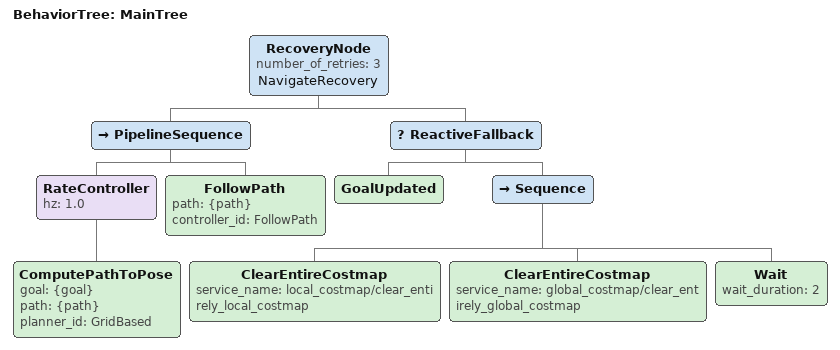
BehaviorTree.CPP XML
<!-- Humble NavigateToPose: bounded replanning and costmap/wait recovery. -->
<root main_tree_to_execute="MainTree">
  <BehaviorTree ID="MainTree">
    <RecoveryNode number_of_retries="3" name="NavigateRecovery">
      <PipelineSequence>
        <RateController hz="1.0">
          <ComputePathToPose goal="{goal}" path="{path}" planner_id="GridBased"/>
        </RateController>
        <FollowPath path="{path}" controller_id="FollowPath"/>
      </PipelineSequence>
      <ReactiveFallback>
        <GoalUpdated/>
        <Sequence>
          <ClearEntireCostmap service_name="local_costmap/clear_entirely_local_costmap"/>
          <ClearEntireCostmap service_name="global_costmap/clear_entirely_global_costmap"/>
          <Wait wait_duration="2"/>
        </Sequence>
      </ReactiveFallback>
    </RecoveryNode>
  </BehaviorTree>
</root>
